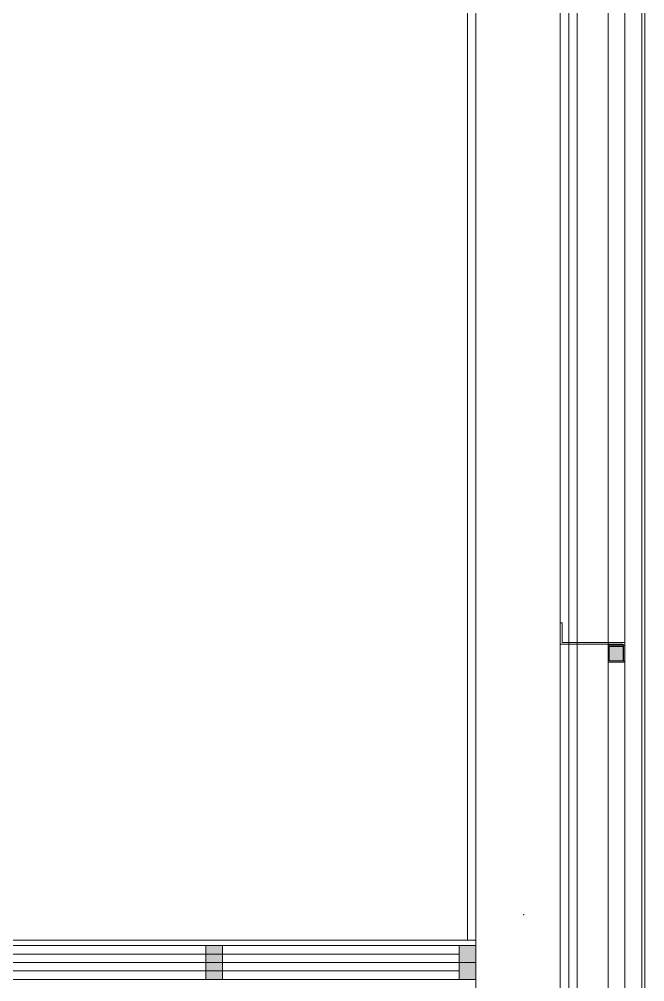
# Model space of a CAD drawing. Extents: x -2749 to 11890, y 0 to 8245.
# Drawn here: x 3796.9 to 3945.1, y 3360.6 to 3588.5 of the extents above; entities that cross this region are included whole.
import ezdxf

# ---------------------------------------------------------------- set-up
doc = ezdxf.new("R2010")
doc.units = 0
doc.header["$MEASUREMENT"] = 0
doc.layers.get('0').update_dxf_attribs({"color": 9, "lineweight": 9})
for name, color, linetype, lineweight in [('00', 9, 'Continuous', 9), ('06D', 9, 'Continuous', 9), ('10', 9, 'Continuous', 9), ('11', 9, 'Continuous', 9), ('14', 9, 'Continuous', 9), ('33', 9, 'BATTING', 9)]:
    doc.layers.add(name, color=color, linetype=linetype, lineweight=lineweight)
doc.linetypes.add('BATTING', pattern='A,0.0001,-0.1,[134,ltypeshp.shx,S=0.1,R=0,X=-0.1,Y=0],-0.2,[134,ltypeshp.shx,S=0.1,R=180,X=0.1,Y=0],-0.1', length=0.4001)

# ---------------------------------------------------------------- blocks, each defined once
blk = doc.blocks.new('prf-10x10')
h = blk.add_hatch(color=255)
h.dxf.hatch_style = 1
h.paths.add_polyline_path([(-5, -5), (5, -5), (5, 5), (-5, 5)])
at = {"layer": '10'}
blk.add_lwpolyline([(-5, -5), (5, -5), (5, 5), (-5, 5)], close=True, dxfattribs=at)
blk = doc.blocks.new('p-s-profil')
at = {"layer": '10'}
blk.add_lwpolyline([(9, 15.3), (4.6, 15.3), (4.6, 0.4), (0, 0.4), (0, 0), (5, 0), (5, 14.9), (9, 14.9), (9, 15.3)], dxfattribs=at)
blk.add_lwpolyline([(9, 15.3), (4.6, 15.3), (4.6, 0.4), (0, 0.4), (0, 0), (5, 0), (5, 14.9), (9, 14.9), (9, 15.3)], dxfattribs=at)
blk = doc.blocks.new('p-kutu_profil_40x40')
h = blk.add_hatch(color=256)
h.dxf.hatch_style = 1
h.paths.add_polyline_path([(0, 0), (4, 0), (4, 4), (0, 4)])
h = blk.add_hatch(color=255)
h.dxf.hatch_style = 1
h.paths.add_polyline_path([(0, 0), (4, 0), (4, 4), (0, 4)])
blk.add_lwpolyline([(0, 0), (4, 0), (4, 4), (0, 4)], close=True)
at = {"layer": '10'}
for points in [[(0, 4), (4, 4), (4, 0), (0, 0)], [(0, 4), (4, 4), (4, 0), (0, 0)], [(0, 0), (4, 0), (4, 4), (0, 4)], [(0.3, 3.7), (3.7, 3.7), (3.7, 0.3), (0.3, 0.3)], [(0.3, 3.7), (3.7, 3.7), (3.7, 0.3), (0.3, 0.3)]]:
    blk.add_lwpolyline(points, close=True, dxfattribs=at)

msp = doc.modelspace()

# ---------------------------------------------------------------- hatches: boundary and pattern name
h = msp.add_hatch(color=255)
h.dxf.hatch_style = 1
h.paths.add_polyline_path([(3841.06, 3365.12), (3845.06, 3365.12), (3845.06, 3369.12), (3841.06, 3369.12)])
h = msp.add_hatch(color=255)
h.dxf.hatch_style = 1
h.paths.add_polyline_path([(3901.06, 3365.12), (3905.06, 3365.12), (3905.06, 3369.12), (3901.06, 3369.12)])
h = msp.add_hatch(color=255)
h.dxf.hatch_style = 1
h.paths.add_polyline_path([(3841.06, 3361.12), (3845.06, 3361.12), (3845.06, 3365.12), (3841.06, 3365.12)])
h = msp.add_hatch(color=255)
h.dxf.hatch_style = 1
h.paths.add_polyline_path([(3901.06, 3361.12), (3905.06, 3361.12), (3905.06, 3365.12), (3901.06, 3365.12)])

# ---------------------------------------------------------------- linework, layer by layer
at = {"layer": '00'}
msp.add_lwpolyline([(3905.06, 3725.87), (3905.06, 3725.87), (3905.06, 3299.87), (3925.06, 3299.87), (3925.06, 3725.87)], dxfattribs=at)
at = {"layer": '06D'}
for points in [[(3936.36, 3786.22), (3936.36, 3299.87)], [(3940.36, 3786.22), (3940.36, 3299.87)], [(3925.06, 3782.22), (3925.06, 3299.47)], [(3929.06, 3781.82), (3929.06, 3299.87)], [(3905.06, 3365.12), (3719.06, 3365.12)], [(3905.06, 3365.12), (3719.06, 3365.12)]]:
    msp.add_lwpolyline(points, dxfattribs=at)
at = {"layer": '10'}
for points in [[(3944.36, 3781.22), (3944.36, 3304.87)], [(3945.06, 3781.22), (3945.06, 3304.87)], [(3841.06, 3365.12), (3845.06, 3365.12), (3845.06, 3369.12), (3841.06, 3369.12), (3841.06, 3365.12)], [(3901.06, 3365.12), (3905.06, 3365.12), (3905.06, 3369.12), (3901.06, 3369.12), (3901.06, 3365.12)], [(3845.06, 3361.12), (3841.06, 3361.12), (3841.06, 3365.12), (3845.06, 3365.12), (3845.06, 3361.12)], [(3905.06, 3361.12), (3901.06, 3361.12), (3901.06, 3365.12), (3905.06, 3365.12), (3905.06, 3361.12)]]:
    msp.add_lwpolyline(points, dxfattribs=at)
msp.add_point((3916.37, 3376.41), dxfattribs=at)
at = {"layer": '11'}
for points in [[(3719.06, 3370.37), (3905.06, 3370.37)], [(3905.06, 3369.12), (3719.06, 3369.12)], [(3905.06, 3361.12), (3719.06, 3361.12)]]:
    msp.add_lwpolyline(points, dxfattribs=at)
at = {"layer": '14'}
msp.add_lwpolyline([(3863.06, 3785.87), (3863.06, 3723.91), (3903.06, 3723.91), (3903.06, 3370.37)], dxfattribs=at)
at = {"layer": '33', "ltscale": 0.2, "flags": 128}
msp.add_lwpolyline([(3927.06, 3299.87), (3927.06, 3787.87), (3865.06, 3787.87)], dxfattribs=at)
at = {"layer": '33', "ltscale": 0.2}
for points in [[(3901.06, 3367.12), (3719.06, 3367.12)], [(3719.06, 3363.12), (3901.06, 3363.12)]]:
    msp.add_lwpolyline(points, dxfattribs=at)

# ---------------------------------------------------------------- block references
at = {"rotation": 270}
msp.add_blockref('p-s-profil', (3925.06, 3445.52), dxfattribs=at)
at = {"extrusion": (0, 0, -1), "zscale": -1, "rotation": 90}
msp.add_blockref('p-kutu_profil_40x40', (-3936.36, 3436.22), dxfattribs=at)
at = {"layer": '10', "extrusion": (0, 0, -1), "xscale": 0.4, "yscale": 0.4, "zscale": -1, "rotation": 270}
for p in [(-3903.06, 3367.12), (-3903.06, 3363.12)]:
    msp.add_blockref('prf-10x10', p, dxfattribs=at)

doc.saveas('drawing.dxf')
